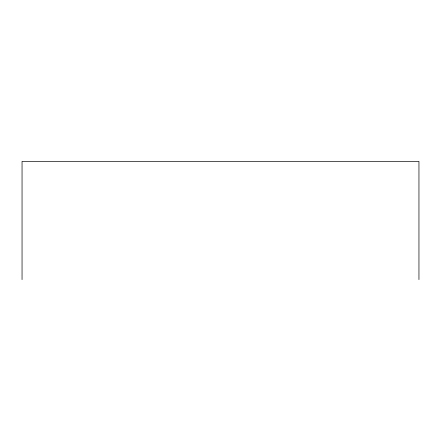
<?xml version="1.0" encoding="UTF-8"?>
<svg xmlns="http://www.w3.org/2000/svg" width="441" height="441" viewBox="0 0 441 441"><rect width="100%" height="100%" fill="white"/><g stroke="black" fill="none" stroke-linecap="round" stroke-linejoin="round"><path stroke-width="0.66" d="M418.95 279.611L418.95 161.389L22.05 161.389L22.05 279.611"/></g></svg>
